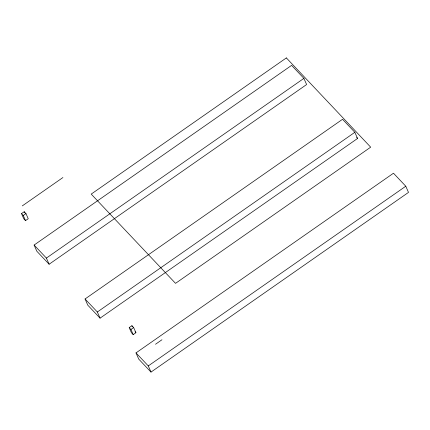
<?xml version="1.0" encoding="UTF-8"?>
<svg xmlns="http://www.w3.org/2000/svg" width="430" height="430" viewBox="0 0 430 430"><rect width="100%" height="100%" fill="white"/><g stroke="black" fill="none" stroke-linecap="round" stroke-linejoin="round"><path stroke-width="0.64" d="M22.285 205.895L62.92 177.542M21.5 213.619L24.209 211.727L25.967 213.586L28.23 218.72L25.52 220.611L23.763 218.752L21.5 213.619L23.258 215.478L25.52 220.611M23.258 215.478L25.967 213.586M34.104 245.057L291.599 65.371L303.897 78.384L306.612 84.543L49.117 264.235L36.824 251.217L34.104 245.057L46.402 258.075L49.117 264.235M46.402 258.075L303.897 78.384M85.049 298.979L342.543 119.293L354.841 132.311L357.556 138.471L100.061 318.157L87.763 305.144L85.049 298.979L97.347 311.997L100.061 318.157M97.347 311.997L354.841 132.311M129.194 327.612L131.903 325.72L133.66 327.579L135.923 332.712L133.214 334.604L131.456 332.745L129.194 327.612L130.951 329.471L133.214 334.604M130.951 329.471L133.66 327.579M135.993 352.906L393.488 173.215L405.78 186.233L408.5 192.393L151.005 372.084L138.707 359.066L135.993 352.906L148.285 365.919L151.005 372.084M155.515 344.253L161.954 339.759M148.285 365.919L405.78 186.233M356.647 137.503L357.556 138.471M135.047 331.783L135.923 332.712M131.903 325.72L132.408 326.859M24.209 211.727L24.714 212.866M286.364 57.916L91.208 194.102L175.531 283.354L370.681 147.173L286.364 57.916"/></g></svg>
